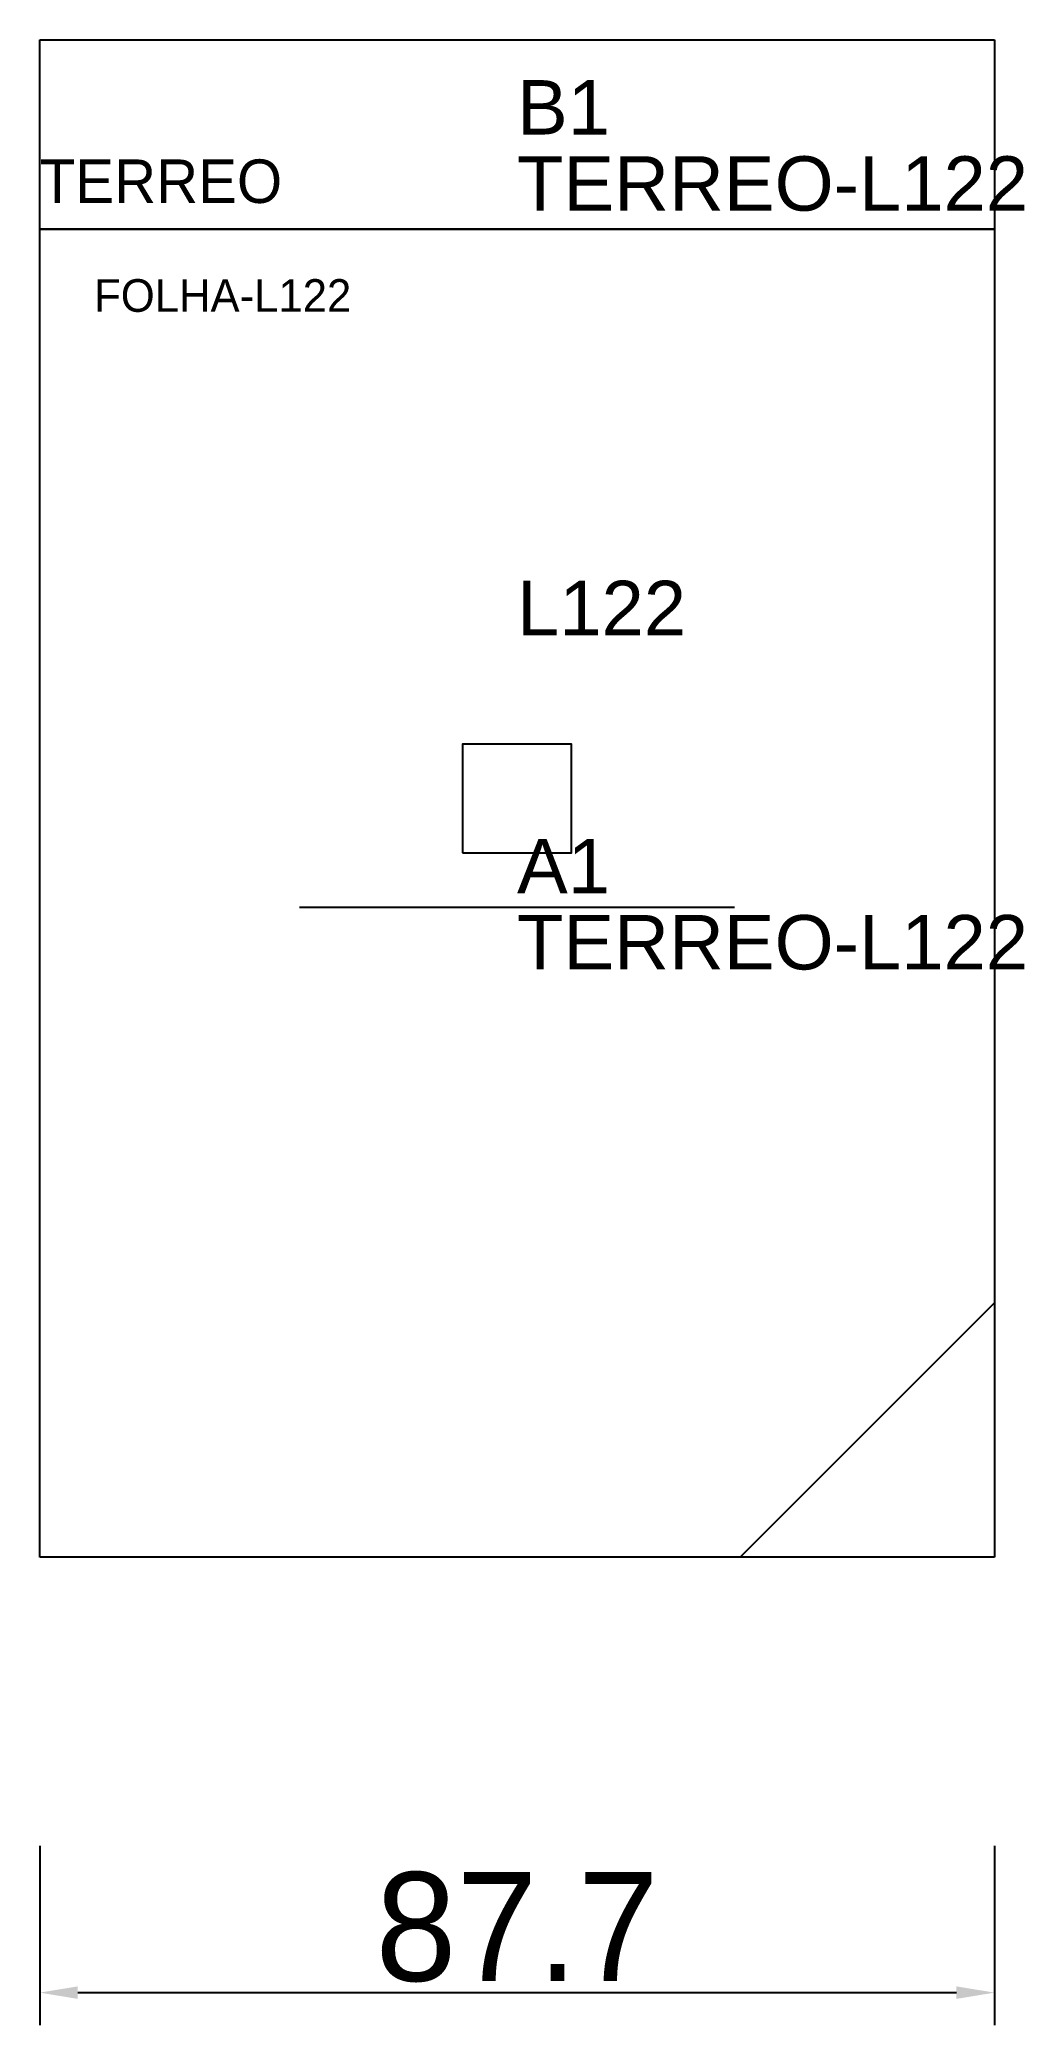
# Model space of a CAD drawing. Header units: metres. Extents: x 222 to 313, y 19 to 202.
import ezdxf

# ---------------------------------------------------------------- set-up
doc = ezdxf.new("R2010")
doc.units = ezdxf.units.M
for name, color, linetype in [('3', 3, 'CONTINUOUS'), ('AUX00', 7, 'CONTINUOUS'), ('COTA', 241, 'CONTINUOUS'), ('FOLHA', 255, 'CONTINUOUS'), ('Hachura', 251, 'CONTINUOUS'), ('NOMENCLATURA', 7, 'CONTINUOUS'), ('Nível', 160, 'CONTINUOUS'), ('Painéis', 200, 'CONTINUOUS'), ('Pilares', 5, 'CONTINUOUS'), ('SARR_2.2x7', 40, 'CONTINUOUS')]:
    doc.layers.add(name, color=color, linetype=linetype)
doc.styles.add('ARIAL', font='Arial.ttf')
doc.styles.add('STR_STANDARD', font='arial.ttf')
doc.dimstyles.new('EZ DXF', dxfattribs={"dimtxt": 10, "dimasz": 3.5, "dimexe": 3, "dimexo": 1.5, "dimgap": 1, "dimtad": 1, "dimdec": 1, "dimdsep": 46, "dimcen": 2.5, "dimazin": 3, "dimtfac": 1, "dimtmove": 0, "dimatfit": 3})

msp = doc.modelspace()

# ---------------------------------------------------------------- hatches: boundary and pattern name
at = {"layer": 'Hachura'}
h = msp.add_hatch(dxfattribs=at)
h.set_pattern_fill('ANSI31', scale=50)
h.paths.add_polyline_path([(222.2, 201.5), (309.95, 201.5), (309.95, 62.08), (222.2, 62.08)])
h = msp.add_hatch(dxfattribs=at)
h.set_pattern_fill('ANSI31', scale=50)
h.paths.add_polyline_path([(222.2, 201.5), (309.95, 201.5), (309.95, 62.08), (222.2, 62.08)])

# ---------------------------------------------------------------- linework, layer by layer
at = {"layer": '3'}
msp.add_lwpolyline([(222.2, 184.08), (309.95, 184.08)], close=True, dxfattribs=at)
msp.add_lwpolyline([(222.2, 184.08), (309.95, 184.08)], close=True, dxfattribs=at)
at = {"layer": 'Painéis', "color": 200}
for p, q in [((222.2, 201.5), (309.95, 201.5)), ((222.2, 62.08), (222.2, 201.5)), ((222.2, 201.5), (309.95, 201.5)), ((222.2, 62.08), (222.2, 201.5)), ((309.95, 201.5), (309.95, 62.08)), ((309.95, 201.5), (309.95, 62.08)), ((309.95, 62.08), (222.2, 62.08)), ((309.95, 62.08), (222.2, 62.08))]:
    msp.add_line(p, q, dxfattribs=at)
at = {"layer": 'Pilares'}
msp.add_lwpolyline([(261.07, 126.79), (271.07, 126.79), (271.07, 136.79), (261.07, 136.79)], close=True, dxfattribs=at)
msp.add_lwpolyline([(261.07, 126.79), (271.07, 126.79), (271.07, 136.79), (261.07, 136.79)], close=True, dxfattribs=at)
at = {"layer": 'SARR_2.2x7'}
msp.add_line((246.07, 121.79), (286.07, 121.79), dxfattribs=at)
msp.add_line((246.07, 121.79), (286.07, 121.79), dxfattribs=at)

# ---------------------------------------------------------------- texts
at = {"layer": '3', "style": 'STR_STANDARD'}
for s, p in [('B1', (266.07, 192.79)), ('B1', (266.07, 192.79)), ('A1', (266.07, 123.08)), ('A1', (266.07, 123.08))]:
    msp.add_text(s, height=5, dxfattribs=at).set_placement(p)
at = {"layer": 'AUX00', "style": 'STR_STANDARD'}
for p in [(266.07, 185.79), (266.07, 185.79), (266.07, 116.08), (266.07, 116.08)]:
    msp.add_text('TERREO-L122', height=5, dxfattribs=at).set_placement(p)
at = {"layer": 'FOLHA'}
msp.add_text('FOLHA-L122', height=3, dxfattribs=at).set_placement((227.2, 176.5))
msp.add_text('FOLHA-L122', height=3, dxfattribs=at).set_placement((227.2, 176.5))
at = {"layer": 'NOMENCLATURA', "insert": (266.07, 151.79), "char_height": 5, "attachment_point": 1, "style": 'ARIAL'}
msp.add_mtext('L122', dxfattribs=at)
msp.add_mtext('L122', dxfattribs=at)
at = {"layer": 'Nível'}
msp.add_text('TERREO', height=4, dxfattribs=at).set_placement((222.2, 186.5))
msp.add_text('TERREO', height=4, dxfattribs=at).set_placement((222.2, 186.5))

# ---------------------------------------------------------------- dimensions: what is measured, and where the dimension line sits
at = {"layer": 'COTA'}
msp.add_linear_dim(base=(222.2, 22.0777), p1=(222.2, 37.0777), p2=(309.9489, 37.0777), dimstyle='EZ DXF', dxfattribs=at).render()
msp.add_linear_dim(base=(222.2, 22.0777), p1=(222.2, 37.0777), p2=(309.9489, 37.0777), dimstyle='EZ DXF', dxfattribs=at).render()

doc.saveas('drawing.dxf')
